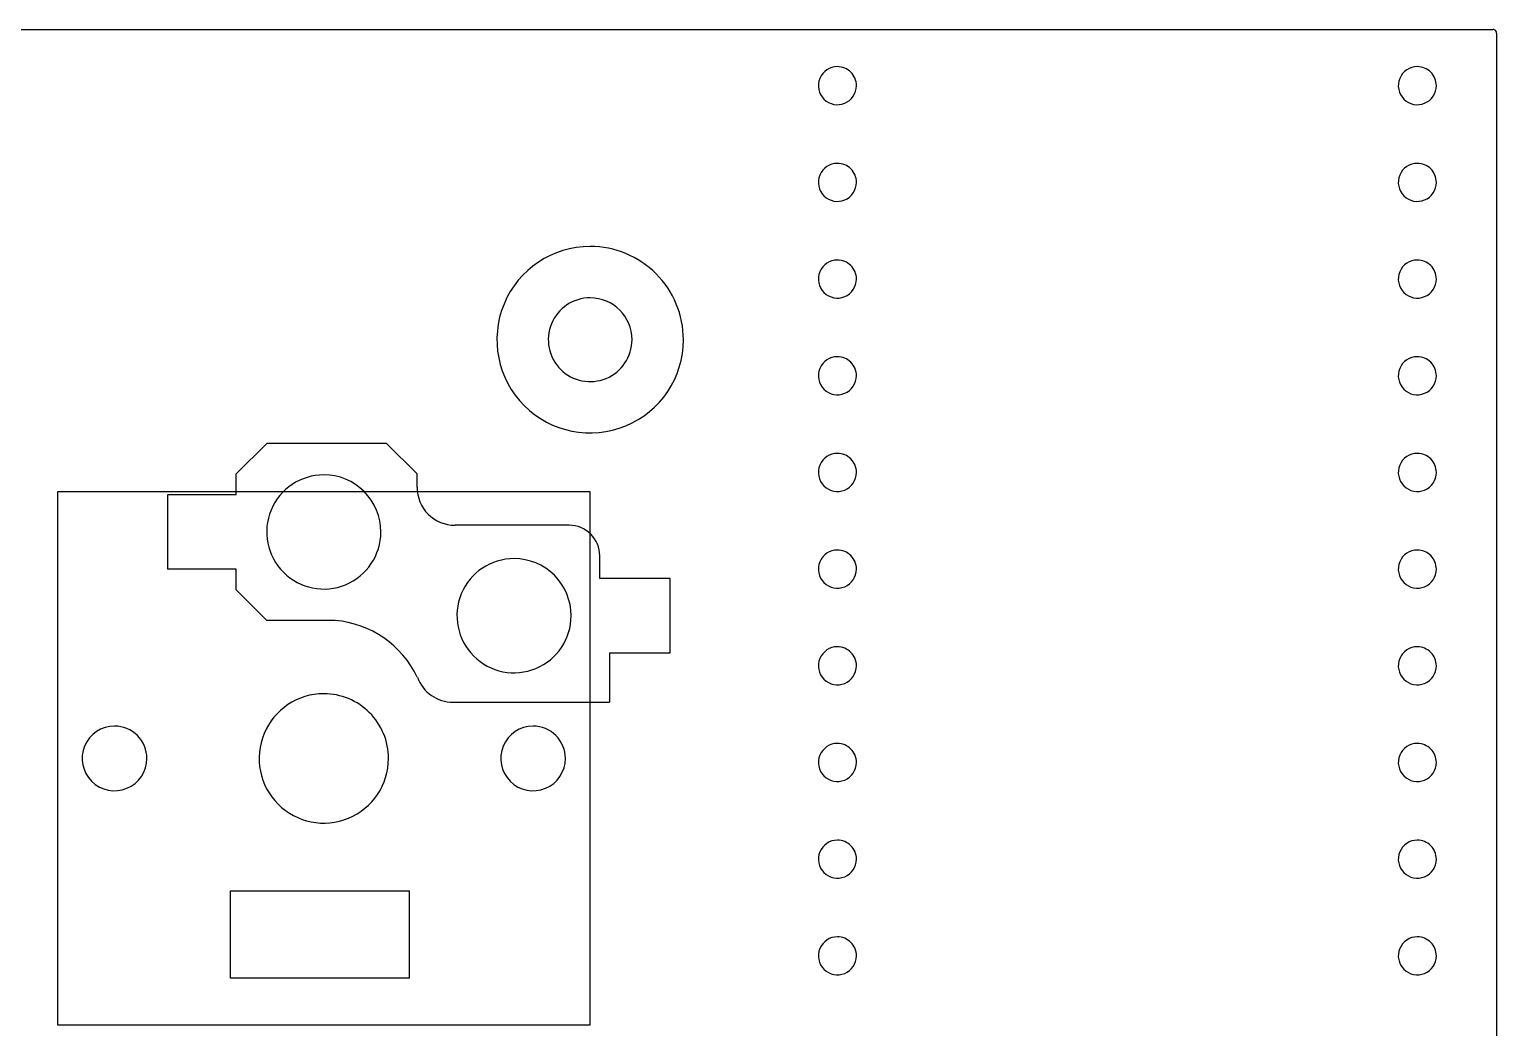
# Model space of a CAD drawing. Header units: millimetres. Extents: x 0 to 277, y 107 to 297.
# Drawn here: x 87.05 to 125.61, y 224.59 to 250.81 of the extents above; entities that cross this region are included whole.
import ezdxf

# ---------------------------------------------------------------- set-up
doc = ezdxf.new("R2010")
doc.units = ezdxf.units.MM
doc.layers.add('Layer_1', color=7, linetype='CONTINUOUS')

msp = doc.modelspace()

# ---------------------------------------------------------------- linework, layer by layer
at = {"layer": 'Layer_1', "color": 7}
for points in [[(77.9423, 250.814), (125.5184, 250.814)], [(125.6114, 250.7141), (125.6114, 210.4141)], [(93.2894, 239.9356), (92.4894, 239.1356)], [(96.4394, 239.9356), (93.2894, 239.9356)], [(96.4394, 239.9356), (97.2394, 239.1356)], [(92.4894, 238.5856), (92.4894, 239.1356)], [(97.2394, 238.7856), (97.2394, 239.1356)], [(90.6854, 238.5856), (90.6854, 236.6356)], [(92.4894, 238.5856), (90.6854, 238.5856)], [(101.2394, 237.7856), (98.2394, 237.7856)], [(102.0394, 236.3856), (102.0394, 236.9856)], [(92.4894, 236.6356), (90.6854, 236.6356)], [(92.4894, 236.0856), (92.4894, 236.6356)], [(103.8934, 236.3856), (102.0394, 236.3856)], [(103.8934, 234.4356), (103.8934, 236.3856)], [(92.4894, 236.0856), (93.2894, 235.2856)], [(95.0894, 235.2856), (93.2894, 235.2856)], [(102.2934, 234.4356), (102.2934, 233.8356)], [(102.2934, 234.4356), (103.8934, 234.4356)], [(102.2934, 233.8356), (102.2934, 233.1356)], [(98.1894, 233.1356), (102.2934, 233.1356)], [(92.3394, 228.1856), (97.0394, 228.1856)], [(92.3394, 225.8856), (92.3394, 228.1856)], [(97.0394, 225.8856), (97.0394, 228.1856)], [(97.0394, 225.8856), (92.3394, 225.8856)]]:
    msp.add_lwpolyline(points, dxfattribs=at)
for points in [[(108.2877, 249.8341)], [(108.2877, 249.8341)], [(108.2877, 249.8341)], [(123.5277, 249.8341)], [(123.5277, 249.8341)], [(123.5277, 249.8341)], [(108.2877, 247.294099)], [(108.2877, 247.294099)], [(108.2877, 247.294099)], [(123.5277, 247.294099)], [(123.5277, 247.294099)], [(123.5277, 247.294099)], [(101.7894, 245.110603)], [(108.2877, 244.754102)], [(108.2877, 244.754102)], [(108.2877, 244.754102)], [(123.5277, 244.754102)], [(123.5277, 244.754102)], [(123.5277, 244.754102)], [(101.7894, 243.760603)], [(101.7894, 243.760603)], [(101.7894, 243.760603)], [(108.2877, 242.214101)], [(108.2877, 242.214101)], [(108.2877, 242.214101)], [(123.5277, 242.214101)], [(123.5277, 242.214101)], [(123.5277, 242.214101)], [(108.2877, 239.6741)], [(108.2877, 239.6741)], [(108.2877, 239.6741)], [(123.5277, 239.6741)], [(123.5277, 239.6741)], [(123.5277, 239.6741)], [(94.7894, 239.1106)], [(94.7894, 239.1106)], [(94.7894, 239.1106)], [(87.7894, 224.6606), (101.7894, 224.6606), (101.7894, 238.6606), (87.7894, 238.6606)], [(99.7894, 236.910603)], [(99.7894, 236.910603)], [(99.7894, 236.910603)], [(108.2877, 237.134099)], [(108.2877, 237.134099)], [(108.2877, 237.134099)], [(123.5277, 237.134099)], [(123.5277, 237.134099)], [(123.5277, 237.134099)], [(108.2877, 234.594098)], [(108.2877, 234.594098)], [(108.2877, 234.594098)], [(123.5277, 234.594098)], [(123.5277, 234.594098)], [(123.5277, 234.594098)], [(94.7894, 233.360603)], [(94.7894, 233.360603)], [(94.7894, 233.360603)], [(89.289401, 232.510603)], [(89.289401, 232.510603)], [(89.289401, 232.510603)], [(100.2894, 232.510603)], [(100.2894, 232.510603)], [(100.2894, 232.510603)], [(108.2877, 232.054097)], [(108.2877, 232.054097)], [(108.2877, 232.054097)], [(123.5277, 232.054097)], [(123.5277, 232.054097)], [(123.5277, 232.054097)], [(108.2877, 229.514104)], [(108.2877, 229.514104)], [(108.2877, 229.514104)], [(123.5277, 229.514104)], [(123.5277, 229.514104)], [(123.5277, 229.514104)], [(108.2877, 226.974103)], [(108.2877, 226.974103)], [(108.2877, 226.974103)], [(123.5277, 226.974103)], [(123.5277, 226.974103)], [(123.5277, 226.974103)]]:
    msp.add_lwpolyline(points, close=True, dxfattribs=at)
for points in [[(125.585594, 250.783314), (125.568152, 250.80205), (125.543981, 250.813088), (125.5184, 250.814)], [(125.6114, 250.7141), (125.612318, 250.739681), (125.603035, 250.764579), (125.585594, 250.783314)], [(107.82576, 249.525442), (107.74837, 249.338605), (107.791148, 249.123546), (107.934147, 248.980547)], [(107.82576, 249.525442), (107.74837, 249.338605), (107.791148, 249.123546), (107.934147, 248.980547)], [(107.82576, 249.525442), (107.74837, 249.338605), (107.791148, 249.123546), (107.934147, 248.980547)], [(108.2877, 249.8341), (108.085469, 249.8341), (107.903151, 249.712279), (107.82576, 249.525442)], [(108.2877, 249.8341), (108.085469, 249.8341), (107.903151, 249.712279), (107.82576, 249.525442)], [(108.2877, 249.8341), (108.085469, 249.8341), (107.903151, 249.712279), (107.82576, 249.525442)], [(108.641253, 249.687653), (108.547485, 249.781422), (108.420308, 249.8341), (108.2877, 249.8341)], [(108.641253, 249.687653), (108.547485, 249.781422), (108.420308, 249.8341), (108.2877, 249.8341)], [(108.641253, 249.687653), (108.547485, 249.781422), (108.420308, 249.8341), (108.2877, 249.8341)], [(108.7877, 249.3341), (108.7877, 249.466708), (108.735022, 249.593885), (108.641253, 249.687653)], [(108.7877, 249.3341), (108.7877, 249.466708), (108.735022, 249.593885), (108.641253, 249.687653)], [(108.7877, 249.3341), (108.7877, 249.466708), (108.735022, 249.593885), (108.641253, 249.687653)], [(123.06576, 249.525442), (122.98837, 249.338605), (123.031148, 249.123546), (123.174147, 248.980547)], [(123.06576, 249.525442), (122.98837, 249.338605), (123.031148, 249.123546), (123.174147, 248.980547)], [(123.06576, 249.525442), (122.98837, 249.338605), (123.031148, 249.123546), (123.174147, 248.980547)], [(123.5277, 249.8341), (123.325469, 249.8341), (123.143151, 249.712279), (123.06576, 249.525442)], [(123.5277, 249.8341), (123.325469, 249.8341), (123.143151, 249.712279), (123.06576, 249.525442)], [(123.5277, 249.8341), (123.325469, 249.8341), (123.143151, 249.712279), (123.06576, 249.525442)], [(123.881253, 249.687653), (123.787485, 249.781422), (123.660308, 249.8341), (123.5277, 249.8341)], [(123.881253, 249.687653), (123.787485, 249.781422), (123.660308, 249.8341), (123.5277, 249.8341)], [(123.881253, 249.687653), (123.787485, 249.781422), (123.660308, 249.8341), (123.5277, 249.8341)], [(124.0277, 249.3341), (124.0277, 249.466708), (123.975022, 249.593885), (123.881253, 249.687653)], [(124.0277, 249.3341), (124.0277, 249.466708), (123.975022, 249.593885), (123.881253, 249.687653)], [(124.0277, 249.3341), (124.0277, 249.466708), (123.975022, 249.593885), (123.881253, 249.687653)], [(108.479042, 248.87216), (108.665879, 248.949551), (108.7877, 249.131869), (108.7877, 249.3341)], [(108.479042, 248.87216), (108.665879, 248.949551), (108.7877, 249.131869), (108.7877, 249.3341)], [(108.479042, 248.87216), (108.665879, 248.949551), (108.7877, 249.131869), (108.7877, 249.3341)], [(123.719042, 248.87216), (123.905879, 248.949551), (124.0277, 249.131869), (124.0277, 249.3341)], [(123.719042, 248.87216), (123.905879, 248.949551), (124.0277, 249.131869), (124.0277, 249.3341)], [(123.719042, 248.87216), (123.905879, 248.949551), (124.0277, 249.131869), (124.0277, 249.3341)], [(107.934147, 248.980547), (108.077146, 248.837548), (108.292205, 248.79477), (108.479042, 248.87216)], [(107.934147, 248.980547), (108.077146, 248.837548), (108.292205, 248.79477), (108.479042, 248.87216)], [(107.934147, 248.980547), (108.077146, 248.837548), (108.292205, 248.79477), (108.479042, 248.87216)], [(123.174147, 248.980547), (123.317146, 248.837548), (123.532205, 248.79477), (123.719042, 248.87216)], [(123.174147, 248.980547), (123.317146, 248.837548), (123.532205, 248.79477), (123.719042, 248.87216)], [(123.174147, 248.980547), (123.317146, 248.837548), (123.532205, 248.79477), (123.719042, 248.87216)], [(108.2877, 247.294099), (108.085469, 247.294099), (107.903151, 247.172278), (107.82576, 246.985441)], [(108.2877, 247.294099), (108.085469, 247.294099), (107.903151, 247.172278), (107.82576, 246.985441)], [(108.2877, 247.294099), (108.085469, 247.294099), (107.903151, 247.172278), (107.82576, 246.985441)], [(108.641253, 247.147652), (108.547485, 247.241421), (108.420308, 247.294099), (108.2877, 247.294099)], [(108.641253, 247.147652), (108.547485, 247.241421), (108.420308, 247.294099), (108.2877, 247.294099)], [(108.641253, 247.147652), (108.547485, 247.241421), (108.420308, 247.294099), (108.2877, 247.294099)], [(123.5277, 247.294099), (123.325469, 247.294099), (123.143151, 247.172278), (123.06576, 246.985441)], [(123.5277, 247.294099), (123.325469, 247.294099), (123.143151, 247.172278), (123.06576, 246.985441)], [(123.5277, 247.294099), (123.325469, 247.294099), (123.143151, 247.172278), (123.06576, 246.985441)], [(123.881253, 247.147652), (123.787485, 247.241421), (123.660308, 247.294099), (123.5277, 247.294099)], [(123.881253, 247.147652), (123.787485, 247.241421), (123.660308, 247.294099), (123.5277, 247.294099)], [(123.881253, 247.147652), (123.787485, 247.241421), (123.660308, 247.294099), (123.5277, 247.294099)], [(107.82576, 246.985441), (107.74837, 246.798604), (107.791148, 246.583545), (107.934147, 246.440546)], [(107.82576, 246.985441), (107.74837, 246.798604), (107.791148, 246.583545), (107.934147, 246.440546)], [(107.82576, 246.985441), (107.74837, 246.798604), (107.791148, 246.583545), (107.934147, 246.440546)], [(108.479042, 246.332159), (108.665879, 246.40955), (108.7877, 246.591868), (108.7877, 246.794099)], [(108.479042, 246.332159), (108.665879, 246.40955), (108.7877, 246.591868), (108.7877, 246.794099)], [(108.479042, 246.332159), (108.665879, 246.40955), (108.7877, 246.591868), (108.7877, 246.794099)], [(108.7877, 246.794099), (108.7877, 246.926707), (108.735022, 247.053884), (108.641253, 247.147652)], [(108.7877, 246.794099), (108.7877, 246.926707), (108.735022, 247.053884), (108.641253, 247.147652)], [(108.7877, 246.794099), (108.7877, 246.926707), (108.735022, 247.053884), (108.641253, 247.147652)], [(123.06576, 246.985441), (122.98837, 246.798604), (123.031148, 246.583545), (123.174147, 246.440546)], [(123.06576, 246.985441), (122.98837, 246.798604), (123.031148, 246.583545), (123.174147, 246.440546)], [(123.06576, 246.985441), (122.98837, 246.798604), (123.031148, 246.583545), (123.174147, 246.440546)], [(123.719042, 246.332159), (123.905879, 246.40955), (124.0277, 246.591868), (124.0277, 246.794099)], [(123.719042, 246.332159), (123.905879, 246.40955), (124.0277, 246.591868), (124.0277, 246.794099)], [(123.719042, 246.332159), (123.905879, 246.40955), (124.0277, 246.591868), (124.0277, 246.794099)], [(124.0277, 246.794099), (124.0277, 246.926707), (123.975022, 247.053884), (123.881253, 247.147652)], [(124.0277, 246.794099), (124.0277, 246.926707), (123.975022, 247.053884), (123.881253, 247.147652)], [(124.0277, 246.794099), (124.0277, 246.926707), (123.975022, 247.053884), (123.881253, 247.147652)], [(107.934147, 246.440546), (108.077146, 246.297547), (108.292205, 246.254769), (108.479042, 246.332159)], [(107.934147, 246.440546), (108.077146, 246.297547), (108.292205, 246.254769), (108.479042, 246.332159)], [(107.934147, 246.440546), (108.077146, 246.297547), (108.292205, 246.254769), (108.479042, 246.332159)], [(123.174147, 246.440546), (123.317146, 246.297547), (123.532205, 246.254769), (123.719042, 246.332159)], [(123.174147, 246.440546), (123.317146, 246.297547), (123.532205, 246.254769), (123.719042, 246.332159)], [(123.174147, 246.440546), (123.317146, 246.297547), (123.532205, 246.254769), (123.719042, 246.332159)], [(101.7894, 245.110603), (100.798468, 245.110603), (99.905109, 244.51368), (99.525895, 243.598177)], [(103.521812, 244.393015), (103.062347, 244.852479), (102.43918, 245.110603), (101.7894, 245.110603)], [(108.2877, 244.754102), (108.085469, 244.754102), (107.903151, 244.632281), (107.82576, 244.445444)], [(108.2877, 244.754102), (108.085469, 244.754102), (107.903151, 244.632281), (107.82576, 244.445444)], [(108.2877, 244.754102), (108.085469, 244.754102), (107.903151, 244.632281), (107.82576, 244.445444)], [(108.641253, 244.607655), (108.547485, 244.701424), (108.420308, 244.754102), (108.2877, 244.754102)], [(108.641253, 244.607655), (108.547485, 244.701424), (108.420308, 244.754102), (108.2877, 244.754102)], [(108.641253, 244.607655), (108.547485, 244.701424), (108.420308, 244.754102), (108.2877, 244.754102)], [(108.7877, 244.254102), (108.7877, 244.38671), (108.735022, 244.513887), (108.641253, 244.607655)], [(108.7877, 244.254102), (108.7877, 244.38671), (108.735022, 244.513887), (108.641253, 244.607655)], [(108.7877, 244.254102), (108.7877, 244.38671), (108.735022, 244.513887), (108.641253, 244.607655)], [(123.5277, 244.754102), (123.325469, 244.754102), (123.143151, 244.632281), (123.06576, 244.445444)], [(123.5277, 244.754102), (123.325469, 244.754102), (123.143151, 244.632281), (123.06576, 244.445444)], [(123.5277, 244.754102), (123.325469, 244.754102), (123.143151, 244.632281), (123.06576, 244.445444)], [(123.881253, 244.607655), (123.787485, 244.701424), (123.660308, 244.754102), (123.5277, 244.754102)], [(123.881253, 244.607655), (123.787485, 244.701424), (123.660308, 244.754102), (123.5277, 244.754102)], [(123.881253, 244.607655), (123.787485, 244.701424), (123.660308, 244.754102), (123.5277, 244.754102)], [(124.0277, 244.254102), (124.0277, 244.38671), (123.975022, 244.513887), (123.881253, 244.607655)], [(124.0277, 244.254102), (124.0277, 244.38671), (123.975022, 244.513887), (123.881253, 244.607655)], [(124.0277, 244.254102), (124.0277, 244.38671), (123.975022, 244.513887), (123.881253, 244.607655)], [(104.2394, 242.660603), (104.2394, 243.310383), (103.981276, 243.93355), (103.521812, 244.393015)], [(107.82576, 244.445444), (107.74837, 244.258607), (107.791148, 244.043548), (107.934147, 243.900549)], [(107.82576, 244.445444), (107.74837, 244.258607), (107.791148, 244.043548), (107.934147, 243.900549)], [(107.82576, 244.445444), (107.74837, 244.258607), (107.791148, 244.043548), (107.934147, 243.900549)], [(108.479042, 243.792162), (108.665879, 243.869553), (108.7877, 244.051871), (108.7877, 244.254102)], [(108.479042, 243.792162), (108.665879, 243.869553), (108.7877, 244.051871), (108.7877, 244.254102)], [(108.479042, 243.792162), (108.665879, 243.869553), (108.7877, 244.051871), (108.7877, 244.254102)], [(123.06576, 244.445444), (122.98837, 244.258607), (123.031148, 244.043548), (123.174147, 243.900549)], [(123.06576, 244.445444), (122.98837, 244.258607), (123.031148, 244.043548), (123.174147, 243.900549)], [(123.06576, 244.445444), (122.98837, 244.258607), (123.031148, 244.043548), (123.174147, 243.900549)], [(123.719042, 243.792162), (123.905879, 243.869553), (124.0277, 244.051871), (124.0277, 244.254102)], [(123.719042, 243.792162), (123.905879, 243.869553), (124.0277, 244.051871), (124.0277, 244.254102)], [(123.719042, 243.792162), (123.905879, 243.869553), (124.0277, 244.051871), (124.0277, 244.254102)], [(101.7894, 243.760603), (101.344492, 243.760603), (100.943392, 243.492597), (100.773133, 243.081555)], [(101.7894, 243.760603), (101.344492, 243.760603), (100.943392, 243.492597), (100.773133, 243.081555)], [(101.7894, 243.760603), (101.344492, 243.760603), (100.943392, 243.492597), (100.773133, 243.081555)], [(102.8894, 242.660603), (102.8894, 243.268116), (102.396913, 243.760603), (101.7894, 243.760603)], [(102.8894, 242.660603), (102.8894, 243.268116), (102.396913, 243.760603), (101.7894, 243.760603)], [(102.8894, 242.660603), (102.8894, 243.268116), (102.396913, 243.760603), (101.7894, 243.760603)], [(107.934147, 243.900549), (108.077146, 243.75755), (108.292205, 243.714772), (108.479042, 243.792162)], [(107.934147, 243.900549), (108.077146, 243.75755), (108.292205, 243.714772), (108.479042, 243.792162)], [(107.934147, 243.900549), (108.077146, 243.75755), (108.292205, 243.714772), (108.479042, 243.792162)], [(123.174147, 243.900549), (123.317146, 243.75755), (123.532205, 243.714772), (123.719042, 243.792162)], [(123.174147, 243.900549), (123.317146, 243.75755), (123.532205, 243.714772), (123.719042, 243.792162)], [(123.174147, 243.900549), (123.317146, 243.75755), (123.532205, 243.714772), (123.719042, 243.792162)], [(99.525895, 243.598177), (99.146682, 242.682675), (99.356293, 241.628886), (100.056988, 240.928191)], [(100.773133, 243.081555), (100.602873, 242.670513), (100.696985, 242.197383), (101.011583, 241.882786)], [(100.773133, 243.081555), (100.602873, 242.670513), (100.696985, 242.197383), (101.011583, 241.882786)], [(100.773133, 243.081555), (100.602873, 242.670513), (100.696985, 242.197383), (101.011583, 241.882786)], [(102.210352, 241.644336), (102.621394, 241.814595), (102.8894, 242.215695), (102.8894, 242.660603)], [(102.210352, 241.644336), (102.621394, 241.814595), (102.8894, 242.215695), (102.8894, 242.660603)], [(102.210352, 241.644336), (102.621394, 241.814595), (102.8894, 242.215695), (102.8894, 242.660603)], [(102.726974, 240.397098), (103.642477, 240.776312), (104.2394, 241.669671), (104.2394, 242.660603)], [(108.2877, 242.214101), (108.085469, 242.214101), (107.903151, 242.09228), (107.82576, 241.905443)], [(108.2877, 242.214101), (108.085469, 242.214101), (107.903151, 242.09228), (107.82576, 241.905443)], [(108.2877, 242.214101), (108.085469, 242.214101), (107.903151, 242.09228), (107.82576, 241.905443)], [(108.641253, 242.067654), (108.547485, 242.161423), (108.420308, 242.214101), (108.2877, 242.214101)], [(108.641253, 242.067654), (108.547485, 242.161423), (108.420308, 242.214101), (108.2877, 242.214101)], [(108.641253, 242.067654), (108.547485, 242.161423), (108.420308, 242.214101), (108.2877, 242.214101)], [(123.5277, 242.214101), (123.325469, 242.214101), (123.143151, 242.09228), (123.06576, 241.905443)], [(123.5277, 242.214101), (123.325469, 242.214101), (123.143151, 242.09228), (123.06576, 241.905443)], [(123.5277, 242.214101), (123.325469, 242.214101), (123.143151, 242.09228), (123.06576, 241.905443)], [(123.881253, 242.067654), (123.787485, 242.161423), (123.660308, 242.214101), (123.5277, 242.214101)], [(123.881253, 242.067654), (123.787485, 242.161423), (123.660308, 242.214101), (123.5277, 242.214101)], [(123.881253, 242.067654), (123.787485, 242.161423), (123.660308, 242.214101), (123.5277, 242.214101)], [(101.011583, 241.882786), (101.32618, 241.568188), (101.79931, 241.474076), (102.210352, 241.644336)], [(101.011583, 241.882786), (101.32618, 241.568188), (101.79931, 241.474076), (102.210352, 241.644336)], [(101.011583, 241.882786), (101.32618, 241.568188), (101.79931, 241.474076), (102.210352, 241.644336)], [(107.82576, 241.905443), (107.74837, 241.718606), (107.791148, 241.503547), (107.934147, 241.360548)], [(107.82576, 241.905443), (107.74837, 241.718606), (107.791148, 241.503547), (107.934147, 241.360548)], [(107.82576, 241.905443), (107.74837, 241.718606), (107.791148, 241.503547), (107.934147, 241.360548)], [(108.7877, 241.714101), (108.7877, 241.846709), (108.735022, 241.973886), (108.641253, 242.067654)], [(108.7877, 241.714101), (108.7877, 241.846709), (108.735022, 241.973886), (108.641253, 242.067654)], [(108.7877, 241.714101), (108.7877, 241.846709), (108.735022, 241.973886), (108.641253, 242.067654)], [(123.06576, 241.905443), (122.98837, 241.718606), (123.031148, 241.503547), (123.174147, 241.360548)], [(123.06576, 241.905443), (122.98837, 241.718606), (123.031148, 241.503547), (123.174147, 241.360548)], [(123.06576, 241.905443), (122.98837, 241.718606), (123.031148, 241.503547), (123.174147, 241.360548)], [(124.0277, 241.714101), (124.0277, 241.846709), (123.975022, 241.973886), (123.881253, 242.067654)], [(124.0277, 241.714101), (124.0277, 241.846709), (123.975022, 241.973886), (123.881253, 242.067654)], [(124.0277, 241.714101), (124.0277, 241.846709), (123.975022, 241.973886), (123.881253, 242.067654)], [(108.479042, 241.252161), (108.665879, 241.329552), (108.7877, 241.51187), (108.7877, 241.714101)], [(108.479042, 241.252161), (108.665879, 241.329552), (108.7877, 241.51187), (108.7877, 241.714101)], [(108.479042, 241.252161), (108.665879, 241.329552), (108.7877, 241.51187), (108.7877, 241.714101)], [(123.719042, 241.252161), (123.905879, 241.329552), (124.0277, 241.51187), (124.0277, 241.714101)], [(123.719042, 241.252161), (123.905879, 241.329552), (124.0277, 241.51187), (124.0277, 241.714101)], [(123.719042, 241.252161), (123.905879, 241.329552), (124.0277, 241.51187), (124.0277, 241.714101)], [(107.934147, 241.360548), (108.077146, 241.217549), (108.292205, 241.174771), (108.479042, 241.252161)], [(107.934147, 241.360548), (108.077146, 241.217549), (108.292205, 241.174771), (108.479042, 241.252161)], [(107.934147, 241.360548), (108.077146, 241.217549), (108.292205, 241.174771), (108.479042, 241.252161)], [(123.174147, 241.360548), (123.317146, 241.217549), (123.532205, 241.174771), (123.719042, 241.252161)], [(123.174147, 241.360548), (123.317146, 241.217549), (123.532205, 241.174771), (123.719042, 241.252161)], [(123.174147, 241.360548), (123.317146, 241.217549), (123.532205, 241.174771), (123.719042, 241.252161)], [(100.056988, 240.928191), (100.757683, 240.227496), (101.811472, 240.017885), (102.726974, 240.397098)], [(108.2877, 239.6741), (108.085469, 239.6741), (107.903151, 239.552279), (107.82576, 239.365442)], [(108.2877, 239.6741), (108.085469, 239.6741), (107.903151, 239.552279), (107.82576, 239.365442)], [(108.2877, 239.6741), (108.085469, 239.6741), (107.903151, 239.552279), (107.82576, 239.365442)], [(108.641253, 239.527653), (108.547485, 239.621422), (108.420308, 239.6741), (108.2877, 239.6741)], [(108.641253, 239.527653), (108.547485, 239.621422), (108.420308, 239.6741), (108.2877, 239.6741)], [(108.641253, 239.527653), (108.547485, 239.621422), (108.420308, 239.6741), (108.2877, 239.6741)], [(108.7877, 239.1741), (108.7877, 239.306708), (108.735022, 239.433885), (108.641253, 239.527653)], [(108.7877, 239.1741), (108.7877, 239.306708), (108.735022, 239.433885), (108.641253, 239.527653)], [(108.7877, 239.1741), (108.7877, 239.306708), (108.735022, 239.433885), (108.641253, 239.527653)], [(123.5277, 239.6741), (123.325469, 239.6741), (123.143151, 239.552279), (123.06576, 239.365442)], [(123.5277, 239.6741), (123.325469, 239.6741), (123.143151, 239.552279), (123.06576, 239.365442)], [(123.5277, 239.6741), (123.325469, 239.6741), (123.143151, 239.552279), (123.06576, 239.365442)], [(123.881253, 239.527653), (123.787485, 239.621422), (123.660308, 239.6741), (123.5277, 239.6741)], [(123.881253, 239.527653), (123.787485, 239.621422), (123.660308, 239.6741), (123.5277, 239.6741)], [(123.881253, 239.527653), (123.787485, 239.621422), (123.660308, 239.6741), (123.5277, 239.6741)], [(124.0277, 239.1741), (124.0277, 239.306708), (123.975022, 239.433885), (123.881253, 239.527653)], [(124.0277, 239.1741), (124.0277, 239.306708), (123.975022, 239.433885), (123.881253, 239.527653)], [(124.0277, 239.1741), (124.0277, 239.306708), (123.975022, 239.433885), (123.881253, 239.527653)], [(94.7894, 239.1106), (94.182707, 239.1106), (93.635752, 238.745137), (93.403581, 238.184625)], [(94.7894, 239.1106), (94.182707, 239.1106), (93.635752, 238.745137), (93.403581, 238.184625)], [(94.7894, 239.1106), (94.182707, 239.1106), (93.635752, 238.745137), (93.403581, 238.184625)], [(95.85006, 238.67126), (95.568756, 238.952565), (95.187225, 239.1106), (94.7894, 239.1106)], [(95.85006, 238.67126), (95.568756, 238.952565), (95.187225, 239.1106), (94.7894, 239.1106)], [(95.85006, 238.67126), (95.568756, 238.952565), (95.187225, 239.1106), (94.7894, 239.1106)], [(107.82576, 239.365442), (107.74837, 239.178605), (107.791148, 238.963546), (107.934147, 238.820547)], [(107.82576, 239.365442), (107.74837, 239.178605), (107.791148, 238.963546), (107.934147, 238.820547)], [(107.82576, 239.365442), (107.74837, 239.178605), (107.791148, 238.963546), (107.934147, 238.820547)], [(108.479042, 238.71216), (108.665879, 238.789551), (108.7877, 238.971869), (108.7877, 239.1741)], [(108.479042, 238.71216), (108.665879, 238.789551), (108.7877, 238.971869), (108.7877, 239.1741)], [(108.479042, 238.71216), (108.665879, 238.789551), (108.7877, 238.971869), (108.7877, 239.1741)], [(123.06576, 239.365442), (122.98837, 239.178605), (123.031148, 238.963546), (123.174147, 238.820547)], [(123.06576, 239.365442), (122.98837, 239.178605), (123.031148, 238.963546), (123.174147, 238.820547)], [(123.06576, 239.365442), (122.98837, 239.178605), (123.031148, 238.963546), (123.174147, 238.820547)], [(123.719042, 238.71216), (123.905879, 238.789551), (124.0277, 238.971869), (124.0277, 239.1741)], [(123.719042, 238.71216), (123.905879, 238.789551), (124.0277, 238.971869), (124.0277, 239.1741)], [(123.719042, 238.71216), (123.905879, 238.789551), (124.0277, 238.971869), (124.0277, 239.1741)], [(97.2394, 238.7856), (97.2394, 238.520384), (97.344757, 238.26603), (97.532293, 238.078493)], [(107.934147, 238.820547), (108.077146, 238.677548), (108.292205, 238.63477), (108.479042, 238.71216)], [(107.934147, 238.820547), (108.077146, 238.677548), (108.292205, 238.63477), (108.479042, 238.71216)], [(107.934147, 238.820547), (108.077146, 238.677548), (108.292205, 238.63477), (108.479042, 238.71216)], [(123.174147, 238.820547), (123.317146, 238.677548), (123.532205, 238.63477), (123.719042, 238.71216)], [(123.174147, 238.820547), (123.317146, 238.677548), (123.532205, 238.63477), (123.719042, 238.71216)], [(123.174147, 238.820547), (123.317146, 238.677548), (123.532205, 238.63477), (123.719042, 238.71216)], [(96.2894, 237.6106), (96.2894, 238.008425), (96.131365, 238.389956), (95.85006, 238.67126)], [(96.2894, 237.6106), (96.2894, 238.008425), (96.131365, 238.389956), (95.85006, 238.67126)], [(96.2894, 237.6106), (96.2894, 238.008425), (96.131365, 238.389956), (95.85006, 238.67126)], [(93.403581, 238.184625), (93.171409, 237.624114), (93.299743, 236.978937), (93.72874, 236.54994)], [(93.403581, 238.184625), (93.171409, 237.624114), (93.299743, 236.978937), (93.72874, 236.54994)], [(93.403581, 238.184625), (93.171409, 237.624114), (93.299743, 236.978937), (93.72874, 236.54994)], [(97.532293, 238.078493), (97.71983, 237.890957), (97.974184, 237.7856), (98.2394, 237.7856)], [(95.363425, 236.224781), (95.923937, 236.456952), (96.2894, 237.003907), (96.2894, 237.6106)], [(95.363425, 236.224781), (95.923937, 236.456952), (96.2894, 237.003907), (96.2894, 237.6106)], [(95.363425, 236.224781), (95.923937, 236.456952), (96.2894, 237.003907), (96.2894, 237.6106)], [(101.805085, 237.551285), (101.655056, 237.701315), (101.451573, 237.7856), (101.2394, 237.7856)], [(102.0394, 236.9856), (102.0394, 237.197773), (101.955115, 237.401256), (101.805085, 237.551285)], [(99.7894, 236.910603), (99.182707, 236.910603), (98.635752, 236.54514), (98.403581, 235.984628)], [(99.7894, 236.910603), (99.182707, 236.910603), (98.635752, 236.54514), (98.403581, 235.984628)], [(99.7894, 236.910603), (99.182707, 236.910603), (98.635752, 236.54514), (98.403581, 235.984628)], [(100.85006, 236.471263), (100.568756, 236.752568), (100.187225, 236.910603), (99.7894, 236.910603)], [(100.85006, 236.471263), (100.568756, 236.752568), (100.187225, 236.910603), (99.7894, 236.910603)], [(100.85006, 236.471263), (100.568756, 236.752568), (100.187225, 236.910603), (99.7894, 236.910603)], [(107.82576, 236.825441), (107.74837, 236.638604), (107.791148, 236.423545), (107.934147, 236.280546)], [(107.82576, 236.825441), (107.74837, 236.638604), (107.791148, 236.423545), (107.934147, 236.280546)], [(107.82576, 236.825441), (107.74837, 236.638604), (107.791148, 236.423545), (107.934147, 236.280546)], [(108.2877, 237.134099), (108.085469, 237.134099), (107.903151, 237.012278), (107.82576, 236.825441)], [(108.2877, 237.134099), (108.085469, 237.134099), (107.903151, 237.012278), (107.82576, 236.825441)], [(108.2877, 237.134099), (108.085469, 237.134099), (107.903151, 237.012278), (107.82576, 236.825441)], [(108.641253, 236.987652), (108.547485, 237.081421), (108.420308, 237.134099), (108.2877, 237.134099)], [(108.641253, 236.987652), (108.547485, 237.081421), (108.420308, 237.134099), (108.2877, 237.134099)], [(108.641253, 236.987652), (108.547485, 237.081421), (108.420308, 237.134099), (108.2877, 237.134099)], [(108.7877, 236.634099), (108.7877, 236.766707), (108.735022, 236.893884), (108.641253, 236.987652)], [(108.7877, 236.634099), (108.7877, 236.766707), (108.735022, 236.893884), (108.641253, 236.987652)], [(108.7877, 236.634099), (108.7877, 236.766707), (108.735022, 236.893884), (108.641253, 236.987652)], [(123.06576, 236.825441), (122.98837, 236.638604), (123.031148, 236.423545), (123.174147, 236.280546)], [(123.06576, 236.825441), (122.98837, 236.638604), (123.031148, 236.423545), (123.174147, 236.280546)], [(123.06576, 236.825441), (122.98837, 236.638604), (123.031148, 236.423545), (123.174147, 236.280546)], [(123.5277, 237.134099), (123.325469, 237.134099), (123.143151, 237.012278), (123.06576, 236.825441)], [(123.5277, 237.134099), (123.325469, 237.134099), (123.143151, 237.012278), (123.06576, 236.825441)], [(123.5277, 237.134099), (123.325469, 237.134099), (123.143151, 237.012278), (123.06576, 236.825441)], [(123.881253, 236.987652), (123.787485, 237.081421), (123.660308, 237.134099), (123.5277, 237.134099)], [(123.881253, 236.987652), (123.787485, 237.081421), (123.660308, 237.134099), (123.5277, 237.134099)], [(123.881253, 236.987652), (123.787485, 237.081421), (123.660308, 237.134099), (123.5277, 237.134099)], [(124.0277, 236.634099), (124.0277, 236.766707), (123.975022, 236.893884), (123.881253, 236.987652)], [(124.0277, 236.634099), (124.0277, 236.766707), (123.975022, 236.893884), (123.881253, 236.987652)], [(124.0277, 236.634099), (124.0277, 236.766707), (123.975022, 236.893884), (123.881253, 236.987652)], [(93.72874, 236.54994), (94.157737, 236.120943), (94.802914, 235.992609), (95.363425, 236.224781)], [(93.72874, 236.54994), (94.157737, 236.120943), (94.802914, 235.992609), (95.363425, 236.224781)], [(93.72874, 236.54994), (94.157737, 236.120943), (94.802914, 235.992609), (95.363425, 236.224781)], [(101.2894, 235.410603), (101.2894, 235.808428), (101.131365, 236.189959), (100.85006, 236.471263)], [(101.2894, 235.410603), (101.2894, 235.808428), (101.131365, 236.189959), (100.85006, 236.471263)], [(101.2894, 235.410603), (101.2894, 235.808428), (101.131365, 236.189959), (100.85006, 236.471263)], [(108.479042, 236.172159), (108.665879, 236.24955), (108.7877, 236.431868), (108.7877, 236.634099)], [(108.479042, 236.172159), (108.665879, 236.24955), (108.7877, 236.431868), (108.7877, 236.634099)], [(108.479042, 236.172159), (108.665879, 236.24955), (108.7877, 236.431868), (108.7877, 236.634099)], [(123.719042, 236.172159), (123.905879, 236.24955), (124.0277, 236.431868), (124.0277, 236.634099)], [(123.719042, 236.172159), (123.905879, 236.24955), (124.0277, 236.431868), (124.0277, 236.634099)], [(123.719042, 236.172159), (123.905879, 236.24955), (124.0277, 236.431868), (124.0277, 236.634099)], [(107.934147, 236.280546), (108.077146, 236.137547), (108.292205, 236.094769), (108.479042, 236.172159)], [(107.934147, 236.280546), (108.077146, 236.137547), (108.292205, 236.094769), (108.479042, 236.172159)], [(107.934147, 236.280546), (108.077146, 236.137547), (108.292205, 236.094769), (108.479042, 236.172159)], [(123.174147, 236.280546), (123.317146, 236.137547), (123.532205, 236.094769), (123.719042, 236.172159)], [(123.174147, 236.280546), (123.317146, 236.137547), (123.532205, 236.094769), (123.719042, 236.172159)], [(123.174147, 236.280546), (123.317146, 236.137547), (123.532205, 236.094769), (123.719042, 236.172159)], [(98.403581, 235.984628), (98.171409, 235.424117), (98.299743, 234.77894), (98.72874, 234.349943)], [(98.403581, 235.984628), (98.171409, 235.424117), (98.299743, 234.77894), (98.72874, 234.349943)], [(98.403581, 235.984628), (98.171409, 235.424117), (98.299743, 234.77894), (98.72874, 234.349943)], [(97.2448, 233.7936), (96.843773, 234.639688), (96.02251, 235.208179), (95.0894, 235.2856)], [(100.363425, 234.024784), (100.923937, 234.256955), (101.2894, 234.80391), (101.2894, 235.410603)], [(100.363425, 234.024784), (100.923937, 234.256955), (101.2894, 234.80391), (101.2894, 235.410603)], [(100.363425, 234.024784), (100.923937, 234.256955), (101.2894, 234.80391), (101.2894, 235.410603)], [(108.2877, 234.594098), (108.085469, 234.594098), (107.903151, 234.472277), (107.82576, 234.28544)], [(108.2877, 234.594098), (108.085469, 234.594098), (107.903151, 234.472277), (107.82576, 234.28544)], [(108.2877, 234.594098), (108.085469, 234.594098), (107.903151, 234.472277), (107.82576, 234.28544)], [(108.641253, 234.447651), (108.547485, 234.54142), (108.420308, 234.594098), (108.2877, 234.594098)], [(108.641253, 234.447651), (108.547485, 234.54142), (108.420308, 234.594098), (108.2877, 234.594098)], [(108.641253, 234.447651), (108.547485, 234.54142), (108.420308, 234.594098), (108.2877, 234.594098)], [(123.5277, 234.594098), (123.325469, 234.594098), (123.143151, 234.472277), (123.06576, 234.28544)], [(123.5277, 234.594098), (123.325469, 234.594098), (123.143151, 234.472277), (123.06576, 234.28544)], [(123.5277, 234.594098), (123.325469, 234.594098), (123.143151, 234.472277), (123.06576, 234.28544)], [(123.881253, 234.447651), (123.787485, 234.54142), (123.660308, 234.594098), (123.5277, 234.594098)], [(123.881253, 234.447651), (123.787485, 234.54142), (123.660308, 234.594098), (123.5277, 234.594098)], [(123.881253, 234.447651), (123.787485, 234.54142), (123.660308, 234.594098), (123.5277, 234.594098)], [(98.72874, 234.349943), (99.157737, 233.920946), (99.802914, 233.792612), (100.363425, 234.024784)], [(98.72874, 234.349943), (99.157737, 233.920946), (99.802914, 233.792612), (100.363425, 234.024784)], [(98.72874, 234.349943), (99.157737, 233.920946), (99.802914, 233.792612), (100.363425, 234.024784)], [(107.82576, 234.28544), (107.74837, 234.098603), (107.791148, 233.883544), (107.934147, 233.740545)], [(107.82576, 234.28544), (107.74837, 234.098603), (107.791148, 233.883544), (107.934147, 233.740545)], [(107.82576, 234.28544), (107.74837, 234.098603), (107.791148, 233.883544), (107.934147, 233.740545)], [(108.479042, 233.632158), (108.665879, 233.709549), (108.7877, 233.891867), (108.7877, 234.094098)], [(108.479042, 233.632158), (108.665879, 233.709549), (108.7877, 233.891867), (108.7877, 234.094098)], [(108.479042, 233.632158), (108.665879, 233.709549), (108.7877, 233.891867), (108.7877, 234.094098)], [(108.7877, 234.094098), (108.7877, 234.226706), (108.735022, 234.353883), (108.641253, 234.447651)], [(108.7877, 234.094098), (108.7877, 234.226706), (108.735022, 234.353883), (108.641253, 234.447651)], [(108.7877, 234.094098), (108.7877, 234.226706), (108.735022, 234.353883), (108.641253, 234.447651)], [(123.06576, 234.28544), (122.98837, 234.098603), (123.031148, 233.883544), (123.174147, 233.740545)], [(123.06576, 234.28544), (122.98837, 234.098603), (123.031148, 233.883544), (123.174147, 233.740545)], [(123.06576, 234.28544), (122.98837, 234.098603), (123.031148, 233.883544), (123.174147, 233.740545)], [(123.719042, 233.632158), (123.905879, 233.709549), (124.0277, 233.891867), (124.0277, 234.094098)], [(123.719042, 233.632158), (123.905879, 233.709549), (124.0277, 233.891867), (124.0277, 234.094098)], [(123.719042, 233.632158), (123.905879, 233.709549), (124.0277, 233.891867), (124.0277, 234.094098)], [(124.0277, 234.094098), (124.0277, 234.226706), (123.975022, 234.353883), (123.881253, 234.447651)], [(124.0277, 234.094098), (124.0277, 234.226706), (123.975022, 234.353883), (123.881253, 234.447651)], [(124.0277, 234.094098), (124.0277, 234.226706), (123.975022, 234.353883), (123.881253, 234.447651)], [(97.2497, 233.7936), (97.393479, 233.398544), (97.768994, 233.1356), (98.1894, 233.1356)], [(107.934147, 233.740545), (108.077146, 233.597546), (108.292205, 233.554768), (108.479042, 233.632158)], [(107.934147, 233.740545), (108.077146, 233.597546), (108.292205, 233.554768), (108.479042, 233.632158)], [(107.934147, 233.740545), (108.077146, 233.597546), (108.292205, 233.554768), (108.479042, 233.632158)], [(123.174147, 233.740545), (123.317146, 233.597546), (123.532205, 233.554768), (123.719042, 233.632158)], [(123.174147, 233.740545), (123.317146, 233.597546), (123.532205, 233.554768), (123.719042, 233.632158)], [(123.174147, 233.740545), (123.317146, 233.597546), (123.532205, 233.554768), (123.719042, 233.632158)], [(94.7894, 233.360603), (94.101814, 233.360603), (93.481932, 232.946411), (93.218805, 232.311165)], [(94.7894, 233.360603), (94.101814, 233.360603), (93.481932, 232.946411), (93.218805, 232.311165)], [(94.7894, 233.360603), (94.101814, 233.360603), (93.481932, 232.946411), (93.218805, 232.311165)], [(95.991482, 232.862685), (95.67267, 233.181496), (95.240268, 233.360603), (94.7894, 233.360603)], [(95.991482, 232.862685), (95.67267, 233.181496), (95.240268, 233.360603), (94.7894, 233.360603)], [(95.991482, 232.862685), (95.67267, 233.181496), (95.240268, 233.360603), (94.7894, 233.360603)], [(96.4894, 231.660603), (96.4894, 232.111471), (96.310293, 232.543873), (95.991482, 232.862685)], [(96.4894, 231.660603), (96.4894, 232.111471), (96.310293, 232.543873), (95.991482, 232.862685)], [(96.4894, 231.660603), (96.4894, 232.111471), (96.310293, 232.543873), (95.991482, 232.862685)], [(89.289401, 232.510603), (88.945608, 232.510603), (88.635667, 232.303507), (88.504103, 231.985884)], [(89.289401, 232.510603), (88.945608, 232.510603), (88.635667, 232.303507), (88.504103, 231.985884)], [(89.289401, 232.510603), (88.945608, 232.510603), (88.635667, 232.303507), (88.504103, 231.985884)], [(89.890442, 232.261644), (89.731036, 232.42105), (89.514835, 232.510603), (89.289401, 232.510603)], [(89.890442, 232.261644), (89.731036, 232.42105), (89.514835, 232.510603), (89.289401, 232.510603)], [(89.890442, 232.261644), (89.731036, 232.42105), (89.514835, 232.510603), (89.289401, 232.510603)], [(90.139401, 231.660603), (90.139401, 231.886037), (90.049848, 232.102238), (89.890442, 232.261644)], [(90.139401, 231.660603), (90.139401, 231.886037), (90.049848, 232.102238), (89.890442, 232.261644)], [(90.139401, 231.660603), (90.139401, 231.886037), (90.049848, 232.102238), (89.890442, 232.261644)], [(93.218805, 232.311165), (92.955677, 231.675918), (93.101122, 230.944718), (93.587318, 230.458521)], [(93.218805, 232.311165), (92.955677, 231.675918), (93.101122, 230.944718), (93.587318, 230.458521)], [(93.218805, 232.311165), (92.955677, 231.675918), (93.101122, 230.944718), (93.587318, 230.458521)], [(100.2894, 232.510603), (99.945607, 232.510603), (99.635666, 232.303507), (99.504102, 231.985884)], [(100.2894, 232.510603), (99.945607, 232.510603), (99.635666, 232.303507), (99.504102, 231.985884)], [(100.2894, 232.510603), (99.945607, 232.510603), (99.635666, 232.303507), (99.504102, 231.985884)], [(100.890441, 232.261644), (100.731035, 232.42105), (100.514834, 232.510603), (100.2894, 232.510603)], [(100.890441, 232.261644), (100.731035, 232.42105), (100.514834, 232.510603), (100.2894, 232.510603)], [(100.890441, 232.261644), (100.731035, 232.42105), (100.514834, 232.510603), (100.2894, 232.510603)], [(101.1394, 231.660603), (101.1394, 231.886037), (101.049847, 232.102238), (100.890441, 232.261644)], [(101.1394, 231.660603), (101.1394, 231.886037), (101.049847, 232.102238), (100.890441, 232.261644)], [(101.1394, 231.660603), (101.1394, 231.886037), (101.049847, 232.102238), (100.890441, 232.261644)], [(88.504103, 231.985884), (88.37254, 231.668261), (88.445262, 231.302661), (88.68836, 231.059562)], [(88.504103, 231.985884), (88.37254, 231.668261), (88.445262, 231.302661), (88.68836, 231.059562)], [(88.504103, 231.985884), (88.37254, 231.668261), (88.445262, 231.302661), (88.68836, 231.059562)], [(99.504102, 231.985884), (99.372539, 231.668261), (99.445261, 231.302661), (99.688359, 231.059562)], [(99.504102, 231.985884), (99.372539, 231.668261), (99.445261, 231.302661), (99.688359, 231.059562)], [(99.504102, 231.985884), (99.372539, 231.668261), (99.445261, 231.302661), (99.688359, 231.059562)], [(108.2877, 232.054097), (108.085469, 232.054097), (107.903151, 231.932276), (107.82576, 231.745439)], [(108.2877, 232.054097), (108.085469, 232.054097), (107.903151, 231.932276), (107.82576, 231.745439)], [(108.2877, 232.054097), (108.085469, 232.054097), (107.903151, 231.932276), (107.82576, 231.745439)], [(108.641253, 231.90765), (108.547485, 232.001419), (108.420308, 232.054097), (108.2877, 232.054097)], [(108.641253, 231.90765), (108.547485, 232.001419), (108.420308, 232.054097), (108.2877, 232.054097)], [(108.641253, 231.90765), (108.547485, 232.001419), (108.420308, 232.054097), (108.2877, 232.054097)], [(108.7877, 231.554097), (108.7877, 231.686705), (108.735022, 231.813882), (108.641253, 231.90765)], [(108.7877, 231.554097), (108.7877, 231.686705), (108.735022, 231.813882), (108.641253, 231.90765)], [(108.7877, 231.554097), (108.7877, 231.686705), (108.735022, 231.813882), (108.641253, 231.90765)], [(123.5277, 232.054097), (123.325469, 232.054097), (123.143151, 231.932276), (123.06576, 231.745439)], [(123.5277, 232.054097), (123.325469, 232.054097), (123.143151, 231.932276), (123.06576, 231.745439)], [(123.5277, 232.054097), (123.325469, 232.054097), (123.143151, 231.932276), (123.06576, 231.745439)], [(123.881253, 231.90765), (123.787485, 232.001419), (123.660308, 232.054097), (123.5277, 232.054097)], [(123.881253, 231.90765), (123.787485, 232.001419), (123.660308, 232.054097), (123.5277, 232.054097)], [(123.881253, 231.90765), (123.787485, 232.001419), (123.660308, 232.054097), (123.5277, 232.054097)], [(124.0277, 231.554097), (124.0277, 231.686705), (123.975022, 231.813882), (123.881253, 231.90765)], [(124.0277, 231.554097), (124.0277, 231.686705), (123.975022, 231.813882), (123.881253, 231.90765)], [(124.0277, 231.554097), (124.0277, 231.686705), (123.975022, 231.813882), (123.881253, 231.90765)], [(89.614682, 230.875305), (89.932305, 231.006869), (90.139401, 231.31681), (90.139401, 231.660603)], [(89.614682, 230.875305), (89.932305, 231.006869), (90.139401, 231.31681), (90.139401, 231.660603)], [(89.614682, 230.875305), (89.932305, 231.006869), (90.139401, 231.31681), (90.139401, 231.660603)], [(95.439962, 230.090008), (96.075208, 230.353135), (96.4894, 230.973017), (96.4894, 231.660603)], [(95.439962, 230.090008), (96.075208, 230.353135), (96.4894, 230.973017), (96.4894, 231.660603)], [(95.439962, 230.090008), (96.075208, 230.353135), (96.4894, 230.973017), (96.4894, 231.660603)], [(100.614681, 230.875305), (100.932304, 231.006869), (101.1394, 231.31681), (101.1394, 231.660603)], [(100.614681, 230.875305), (100.932304, 231.006869), (101.1394, 231.31681), (101.1394, 231.660603)], [(100.614681, 230.875305), (100.932304, 231.006869), (101.1394, 231.31681), (101.1394, 231.660603)], [(107.82576, 231.745439), (107.74837, 231.558602), (107.791148, 231.343543), (107.934147, 231.200544)], [(107.82576, 231.745439), (107.74837, 231.558602), (107.791148, 231.343543), (107.934147, 231.200544)], [(107.82576, 231.745439), (107.74837, 231.558602), (107.791148, 231.343543), (107.934147, 231.200544)], [(108.479042, 231.092157), (108.665879, 231.169548), (108.7877, 231.351866), (108.7877, 231.554097)], [(108.479042, 231.092157), (108.665879, 231.169548), (108.7877, 231.351866), (108.7877, 231.554097)], [(108.479042, 231.092157), (108.665879, 231.169548), (108.7877, 231.351866), (108.7877, 231.554097)], [(123.06576, 231.745439), (122.98837, 231.558602), (123.031148, 231.343543), (123.174147, 231.200544)], [(123.06576, 231.745439), (122.98837, 231.558602), (123.031148, 231.343543), (123.174147, 231.200544)], [(123.06576, 231.745439), (122.98837, 231.558602), (123.031148, 231.343543), (123.174147, 231.200544)], [(123.719042, 231.092157), (123.905879, 231.169548), (124.0277, 231.351866), (124.0277, 231.554097)], [(123.719042, 231.092157), (123.905879, 231.169548), (124.0277, 231.351866), (124.0277, 231.554097)], [(123.719042, 231.092157), (123.905879, 231.169548), (124.0277, 231.351866), (124.0277, 231.554097)], [(88.68836, 231.059562), (88.931459, 230.816464), (89.297059, 230.743742), (89.614682, 230.875305)], [(88.68836, 231.059562), (88.931459, 230.816464), (89.297059, 230.743742), (89.614682, 230.875305)], [(88.68836, 231.059562), (88.931459, 230.816464), (89.297059, 230.743742), (89.614682, 230.875305)], [(99.688359, 231.059562), (99.931458, 230.816464), (100.297058, 230.743742), (100.614681, 230.875305)], [(99.688359, 231.059562), (99.931458, 230.816464), (100.297058, 230.743742), (100.614681, 230.875305)], [(99.688359, 231.059562), (99.931458, 230.816464), (100.297058, 230.743742), (100.614681, 230.875305)], [(107.934147, 231.200544), (108.077146, 231.057545), (108.292205, 231.014767), (108.479042, 231.092157)], [(107.934147, 231.200544), (108.077146, 231.057545), (108.292205, 231.014767), (108.479042, 231.092157)], [(107.934147, 231.200544), (108.077146, 231.057545), (108.292205, 231.014767), (108.479042, 231.092157)], [(123.174147, 231.200544), (123.317146, 231.057545), (123.532205, 231.014767), (123.719042, 231.092157)], [(123.174147, 231.200544), (123.317146, 231.057545), (123.532205, 231.014767), (123.719042, 231.092157)], [(123.174147, 231.200544), (123.317146, 231.057545), (123.532205, 231.014767), (123.719042, 231.092157)], [(93.587318, 230.458521), (94.073515, 229.972325), (94.804715, 229.82688), (95.439962, 230.090008)], [(93.587318, 230.458521), (94.073515, 229.972325), (94.804715, 229.82688), (95.439962, 230.090008)], [(93.587318, 230.458521), (94.073515, 229.972325), (94.804715, 229.82688), (95.439962, 230.090008)], [(108.2877, 229.514104), (108.085469, 229.514104), (107.903151, 229.392283), (107.82576, 229.205446)], [(108.2877, 229.514104), (108.085469, 229.514104), (107.903151, 229.392283), (107.82576, 229.205446)], [(108.2877, 229.514104), (108.085469, 229.514104), (107.903151, 229.392283), (107.82576, 229.205446)], [(108.641253, 229.367657), (108.547485, 229.461426), (108.420308, 229.514104), (108.2877, 229.514104)], [(108.641253, 229.367657), (108.547485, 229.461426), (108.420308, 229.514104), (108.2877, 229.514104)], [(108.641253, 229.367657), (108.547485, 229.461426), (108.420308, 229.514104), (108.2877, 229.514104)], [(123.5277, 229.514104), (123.325469, 229.514104), (123.143151, 229.392283), (123.06576, 229.205446)], [(123.5277, 229.514104), (123.325469, 229.514104), (123.143151, 229.392283), (123.06576, 229.205446)], [(123.5277, 229.514104), (123.325469, 229.514104), (123.143151, 229.392283), (123.06576, 229.205446)], [(123.881253, 229.367657), (123.787485, 229.461426), (123.660308, 229.514104), (123.5277, 229.514104)], [(123.881253, 229.367657), (123.787485, 229.461426), (123.660308, 229.514104), (123.5277, 229.514104)], [(123.881253, 229.367657), (123.787485, 229.461426), (123.660308, 229.514104), (123.5277, 229.514104)], [(107.82576, 229.205446), (107.74837, 229.018609), (107.791148, 228.80355), (107.934147, 228.660551)], [(107.82576, 229.205446), (107.74837, 229.018609), (107.791148, 228.80355), (107.934147, 228.660551)], [(107.82576, 229.205446), (107.74837, 229.018609), (107.791148, 228.80355), (107.934147, 228.660551)], [(108.7877, 229.014104), (108.7877, 229.146712), (108.735022, 229.273889), (108.641253, 229.367657)], [(108.7877, 229.014104), (108.7877, 229.146712), (108.735022, 229.273889), (108.641253, 229.367657)], [(108.7877, 229.014104), (108.7877, 229.146712), (108.735022, 229.273889), (108.641253, 229.367657)], [(123.06576, 229.205446), (122.98837, 229.018609), (123.031148, 228.80355), (123.174147, 228.660551)], [(123.06576, 229.205446), (122.98837, 229.018609), (123.031148, 228.80355), (123.174147, 228.660551)], [(123.06576, 229.205446), (122.98837, 229.018609), (123.031148, 228.80355), (123.174147, 228.660551)], [(124.0277, 229.014104), (124.0277, 229.146712), (123.975022, 229.273889), (123.881253, 229.367657)], [(124.0277, 229.014104), (124.0277, 229.146712), (123.975022, 229.273889), (123.881253, 229.367657)], [(124.0277, 229.014104), (124.0277, 229.146712), (123.975022, 229.273889), (123.881253, 229.367657)], [(108.479042, 228.552164), (108.665879, 228.629555), (108.7877, 228.811873), (108.7877, 229.014104)], [(108.479042, 228.552164), (108.665879, 228.629555), (108.7877, 228.811873), (108.7877, 229.014104)], [(108.479042, 228.552164), (108.665879, 228.629555), (108.7877, 228.811873), (108.7877, 229.014104)], [(123.719042, 228.552164), (123.905879, 228.629555), (124.0277, 228.811873), (124.0277, 229.014104)], [(123.719042, 228.552164), (123.905879, 228.629555), (124.0277, 228.811873), (124.0277, 229.014104)], [(123.719042, 228.552164), (123.905879, 228.629555), (124.0277, 228.811873), (124.0277, 229.014104)], [(107.934147, 228.660551), (108.077146, 228.517552), (108.292205, 228.474774), (108.479042, 228.552164)], [(107.934147, 228.660551), (108.077146, 228.517552), (108.292205, 228.474774), (108.479042, 228.552164)], [(107.934147, 228.660551), (108.077146, 228.517552), (108.292205, 228.474774), (108.479042, 228.552164)], [(123.174147, 228.660551), (123.317146, 228.517552), (123.532205, 228.474774), (123.719042, 228.552164)], [(123.174147, 228.660551), (123.317146, 228.517552), (123.532205, 228.474774), (123.719042, 228.552164)], [(123.174147, 228.660551), (123.317146, 228.517552), (123.532205, 228.474774), (123.719042, 228.552164)], [(108.2877, 226.974103), (108.085469, 226.974103), (107.903151, 226.852282), (107.82576, 226.665445)], [(108.2877, 226.974103), (108.085469, 226.974103), (107.903151, 226.852282), (107.82576, 226.665445)], [(108.2877, 226.974103), (108.085469, 226.974103), (107.903151, 226.852282), (107.82576, 226.665445)], [(108.641253, 226.827656), (108.547485, 226.921425), (108.420308, 226.974103), (108.2877, 226.974103)], [(108.641253, 226.827656), (108.547485, 226.921425), (108.420308, 226.974103), (108.2877, 226.974103)], [(108.641253, 226.827656), (108.547485, 226.921425), (108.420308, 226.974103), (108.2877, 226.974103)], [(108.7877, 226.474103), (108.7877, 226.606711), (108.735022, 226.733888), (108.641253, 226.827656)], [(108.7877, 226.474103), (108.7877, 226.606711), (108.735022, 226.733888), (108.641253, 226.827656)], [(108.7877, 226.474103), (108.7877, 226.606711), (108.735022, 226.733888), (108.641253, 226.827656)], [(123.5277, 226.974103), (123.325469, 226.974103), (123.143151, 226.852282), (123.06576, 226.665445)], [(123.5277, 226.974103), (123.325469, 226.974103), (123.143151, 226.852282), (123.06576, 226.665445)], [(123.5277, 226.974103), (123.325469, 226.974103), (123.143151, 226.852282), (123.06576, 226.665445)], [(123.881253, 226.827656), (123.787485, 226.921425), (123.660308, 226.974103), (123.5277, 226.974103)], [(123.881253, 226.827656), (123.787485, 226.921425), (123.660308, 226.974103), (123.5277, 226.974103)], [(123.881253, 226.827656), (123.787485, 226.921425), (123.660308, 226.974103), (123.5277, 226.974103)], [(124.0277, 226.474103), (124.0277, 226.606711), (123.975022, 226.733888), (123.881253, 226.827656)], [(124.0277, 226.474103), (124.0277, 226.606711), (123.975022, 226.733888), (123.881253, 226.827656)], [(124.0277, 226.474103), (124.0277, 226.606711), (123.975022, 226.733888), (123.881253, 226.827656)], [(107.82576, 226.665445), (107.74837, 226.478608), (107.791148, 226.263549), (107.934147, 226.12055)], [(107.82576, 226.665445), (107.74837, 226.478608), (107.791148, 226.263549), (107.934147, 226.12055)], [(107.82576, 226.665445), (107.74837, 226.478608), (107.791148, 226.263549), (107.934147, 226.12055)], [(108.479042, 226.012163), (108.665879, 226.089554), (108.7877, 226.271872), (108.7877, 226.474103)], [(108.479042, 226.012163), (108.665879, 226.089554), (108.7877, 226.271872), (108.7877, 226.474103)], [(108.479042, 226.012163), (108.665879, 226.089554), (108.7877, 226.271872), (108.7877, 226.474103)], [(123.06576, 226.665445), (122.98837, 226.478608), (123.031148, 226.263549), (123.174147, 226.12055)], [(123.06576, 226.665445), (122.98837, 226.478608), (123.031148, 226.263549), (123.174147, 226.12055)], [(123.06576, 226.665445), (122.98837, 226.478608), (123.031148, 226.263549), (123.174147, 226.12055)], [(123.719042, 226.012163), (123.905879, 226.089554), (124.0277, 226.271872), (124.0277, 226.474103)], [(123.719042, 226.012163), (123.905879, 226.089554), (124.0277, 226.271872), (124.0277, 226.474103)], [(123.719042, 226.012163), (123.905879, 226.089554), (124.0277, 226.271872), (124.0277, 226.474103)], [(107.934147, 226.12055), (108.077146, 225.977551), (108.292205, 225.934773), (108.479042, 226.012163)], [(107.934147, 226.12055), (108.077146, 225.977551), (108.292205, 225.934773), (108.479042, 226.012163)], [(107.934147, 226.12055), (108.077146, 225.977551), (108.292205, 225.934773), (108.479042, 226.012163)], [(123.174147, 226.12055), (123.317146, 225.977551), (123.532205, 225.934773), (123.719042, 226.012163)], [(123.174147, 226.12055), (123.317146, 225.977551), (123.532205, 225.934773), (123.719042, 226.012163)], [(123.174147, 226.12055), (123.317146, 225.977551), (123.532205, 225.934773), (123.719042, 226.012163)]]:
    msp.add_open_spline(points, degree=3, dxfattribs=at)

doc.saveas('drawing.dxf')
